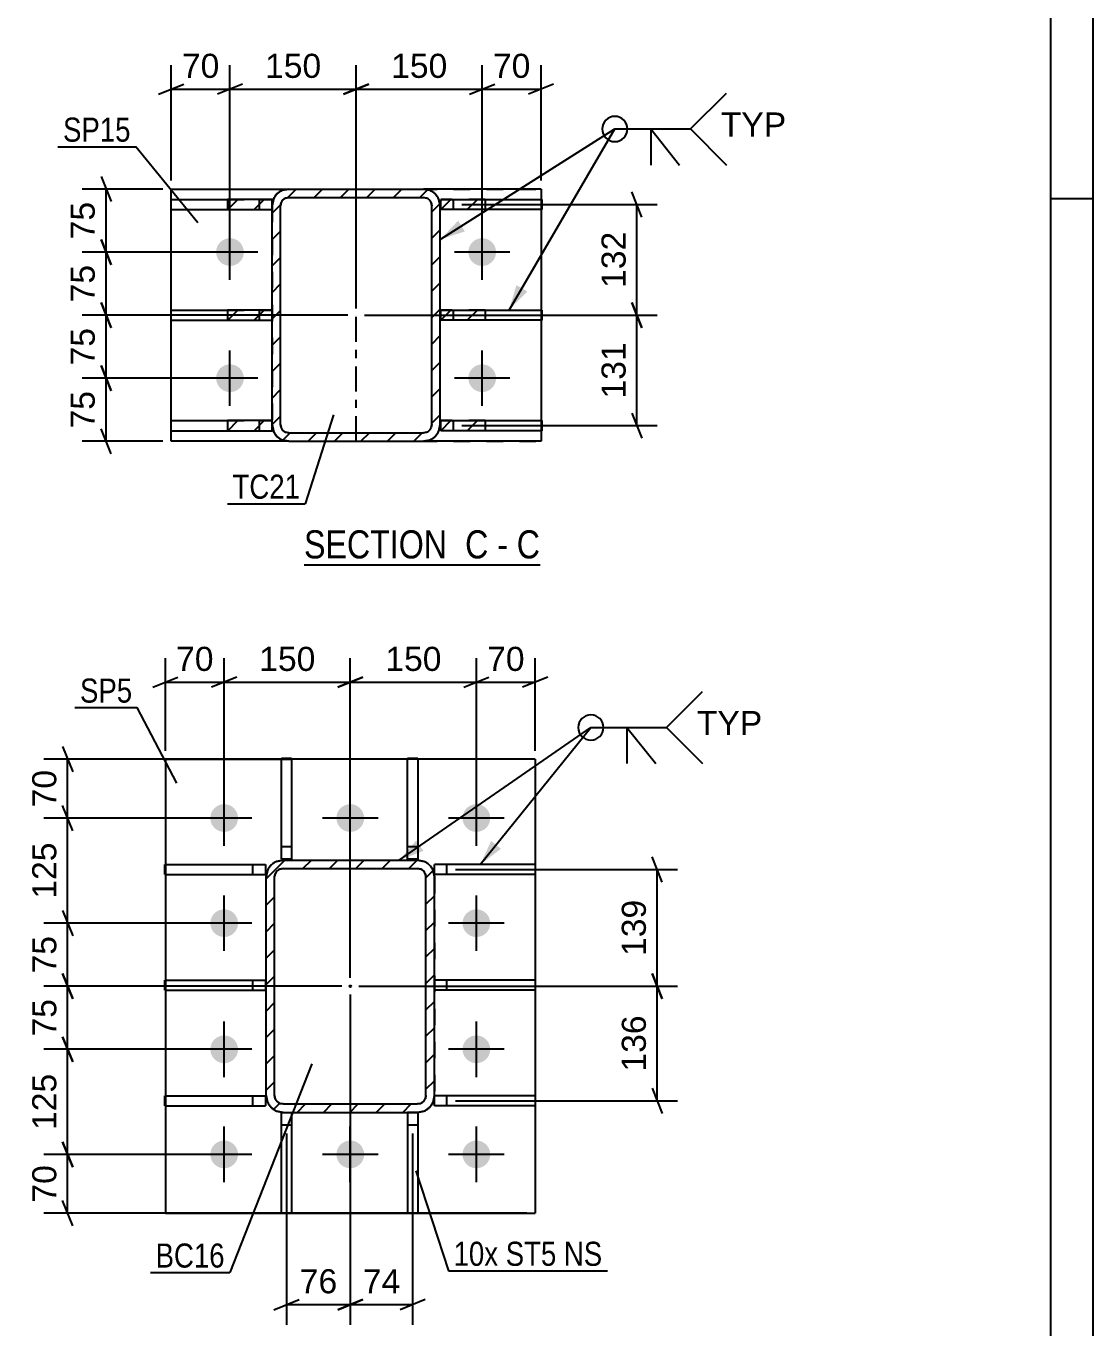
# Model space of a CAD drawing. Header units: millimetres. Extents: x -127 to 467, y -181 to 239.
# Drawn here: x 340 to 467, y -17.1 to 137.8 of the extents above; entities that cross this region are included whole.
import ezdxf

# ---------------------------------------------------------------- set-up
doc = ezdxf.new("R2010")
doc.units = ezdxf.units.MM
doc.linetypes.add('DXK_LINE_DOT2', pattern=[3.9198, 1.9599, -1.9599])
doc.linetypes.add('DXK_LINE_DOT3', pattern=[5.9187, 2.979, -0.9799, 0.9799, -0.9799])
doc.styles.add('Arial', font='ARIAL.TTF', dxfattribs={"height": 0.2})
doc.styles.add('Arial Narrow', font='ARIALN.TTF', dxfattribs={"height": 0.2})

# ---------------------------------------------------------------- blocks, each defined once
blk = doc.blocks.new('Unknown-284858765-1134')
at = {"color": 5, "linetype": 'Continuous'}
for p, q in [((466.97, -180.8), (466.97, 239.2)), ((461.97, -175.8), (461.97, 234.2)), ((466.97, 117.2), (461.97, 117.2))]:
    blk.add_line(p, q, dxfattribs=at)
blk = doc.blocks.new('Unknown-284858765-15 - 3067')
at = {"color": 6, "linetype": 'Continuous'}
blk.add_line((373.12, 73.7), (401.19, 73.7), dxfattribs=at)
at = {"color": 0, "linetype": 'Continuous'}
for points in [[(391.23, 74.45), (391.23, 77.95), (373.12, 77.95), (373.12, 74.45)], [(395.05, 74.45), (395.05, 77.95), (392.28, 77.95), (392.28, 74.45)], [(397.37, 74.45), (397.37, 77.95), (396.1, 77.95), (396.1, 74.45)], [(401.19, 74.45), (401.19, 77.95), (398.42, 77.95), (398.42, 74.45)]]:
    blk.add_wipeout(points, dxfattribs=at)
at = {"color": 7, "linetype": 'Continuous', "style": 'Arial Narrow'}
for s, p in [('SECTION ', (373.12, 74.45)), ('C', (392.28, 74.45)), ('C', (398.42, 74.45)), ('-', (396.1, 74.45))]:
    blk.add_text(s, height=3.34, dxfattribs=at).set_placement(p)
blk = doc.blocks.new('Part-284858765-3107 - 3067')
at = {"color": 2, "linetype": 'Continuous'}
for p, q in [((357.31, 88.38), (357.31, 118.38)), ((357.31, 118.38), (371.31, 118.38)), ((401.31, 118.38), (387.31, 118.38)), ((401.31, 118.38), (401.31, 117.14)), ((401.31, 115.94), (401.31, 103.99)), ((401.31, 102.79), (401.31, 90.84)), ((371.31, 88.38), (357.31, 88.38)), ((401.31, 88.38), (387.31, 88.38)), ((401.31, 89.64), (401.31, 88.38))]:
    blk.add_line(p, q, dxfattribs=at)
at = {"color": 7, "linetype": 'DXK_LINE_DOT2'}
for p, q in [((371.31, 118.38), (401.31, 118.38)), ((371.31, 118.38), (387.31, 118.38)), ((401.31, 117.14), (401.31, 115.94)), ((401.31, 103.99), (401.31, 102.79)), ((401.31, 90.84), (401.31, 89.64)), ((371.31, 88.38), (401.31, 88.38)), ((371.31, 88.38), (387.31, 88.38))]:
    blk.add_line(p, q, dxfattribs=at)
at = {"color": 7, "linetype": 'DXK_LINE_DOT3'}
blk.add_line((379.31, 88.38), (379.31, 118.38), dxfattribs=at)
blk = doc.blocks.new('Part-284858765-3078 - 3067')
at = {"linetype": 'Continuous'}
h = blk.add_hatch(dxfattribs=at)
h.set_pattern_fill('', scale=0.7, style=0, pattern_type=0)
h.set_pattern_definition([(45, (369.313, 90.3782), (-1.57154, 1.57154), [])])
h.paths.add_polyline_path([(369.31, 116.38), (369.31, 90.38), (369.47, 89.61), (369.9, 88.96), (370.55, 88.53), (371.31, 88.38), (387.31, 88.38), (388.08, 88.53), (388.73, 88.96), (389.16, 89.61), (389.31, 90.38), (389.31, 116.38), (389.16, 117.14), (388.73, 117.79), (388.08, 118.23), (387.31, 118.38), (371.31, 118.38), (370.55, 118.23), (369.9, 117.79), (369.47, 117.14)])
h.paths.add_polyline_path([(370.61, 117.09), (370.93, 117.3), (371.31, 117.38), (387.31, 117.38), (387.7, 117.3), (388.02, 117.09), (388.24, 116.76), (388.31, 116.38), (388.31, 90.38), (388.24, 90), (388.02, 89.67), (387.7, 89.45), (387.31, 89.38), (371.31, 89.38), (370.93, 89.45), (370.61, 89.67), (370.39, 90), (370.31, 90.38), (370.31, 116.38), (370.39, 116.76)])
at = {"color": 7, "linetype": 'DXK_LINE_DOT2'}
for p, q in [((370.55, 118.23), (371.31, 118.38)), ((371.31, 118.38), (387.31, 118.38)), ((387.31, 118.38), (388.08, 118.23)), ((369.31, 116.38), (369.47, 117.14)), ((369.31, 116.38), (369.31, 90.38)), ((370.39, 116.76), (370.31, 116.38)), ((370.31, 90.38), (370.31, 116.38)), ((371.31, 117.38), (370.93, 117.3)), ((371.31, 117.38), (387.31, 117.38)), ((387.7, 117.3), (387.31, 117.38)), ((388.31, 116.38), (388.24, 116.76)), ((388.31, 90.38), (388.31, 116.38)), ((389.16, 117.14), (389.31, 116.38)), ((389.31, 90.38), (389.31, 116.38)), ((369.47, 89.61), (369.31, 90.38)), ((370.31, 90.38), (370.39, 90)), ((388.24, 90), (388.31, 90.38)), ((389.31, 90.38), (389.16, 89.61)), ((371.31, 88.38), (370.55, 88.53)), ((370.93, 89.45), (371.31, 89.38)), ((371.31, 89.38), (387.31, 89.38)), ((371.31, 88.38), (387.31, 88.38)), ((387.31, 89.38), (387.7, 89.45)), ((388.08, 88.53), (387.31, 88.38))]:
    blk.add_line(p, q, dxfattribs=at)
at = {"color": 2, "linetype": 'Continuous'}
for p, q in [((371.31, 118.38), (370.55, 118.23)), ((371.31, 118.38), (387.31, 118.38)), ((388.08, 118.23), (387.31, 118.38)), ((369.47, 117.14), (369.31, 116.38)), ((369.31, 90.38), (369.31, 116.38)), ((370.31, 116.38), (370.39, 116.76)), ((370.31, 90.38), (370.31, 116.38)), ((370.93, 117.3), (371.31, 117.38)), ((371.31, 117.38), (387.31, 117.38)), ((387.31, 117.38), (387.7, 117.3)), ((388.24, 116.76), (388.31, 116.38)), ((388.31, 90.38), (388.31, 116.38)), ((389.31, 116.38), (389.16, 117.14)), ((389.31, 90.38), (389.31, 116.38)), ((369.31, 90.38), (369.47, 89.61)), ((370.39, 90), (370.31, 90.38)), ((388.31, 90.38), (388.24, 90)), ((389.16, 89.61), (389.31, 90.38)), ((370.55, 88.53), (371.31, 88.38)), ((371.31, 89.38), (370.93, 89.45)), ((371.31, 89.38), (387.31, 89.38)), ((371.31, 88.38), (387.31, 88.38)), ((387.7, 89.45), (387.31, 89.38)), ((387.31, 88.38), (388.08, 88.53))]:
    blk.add_line(p, q, dxfattribs=at)
at = {"color": 7, "linetype": 'DXK_LINE_DOT3'}
blk.add_line((379.31, 103.38), (379.31, 103.38), dxfattribs=at)
at = {"color": 7, "linetype": 'DXK_LINE_DOT2'}
for centre, radius, start, end in [((371.31, 116.38), 2, 112.5, 157.5), ((387.31, 116.38), 2, 22.5, 67.5), ((371.31, 116.38), 1, 112.5, 157.5), ((387.31, 116.38), 1, 22.5, 67.5), ((371.31, 90.38), 1, 202.5, 247.5), ((387.31, 90.38), 1, 292.5, 337.5), ((371.31, 90.38), 2, 202.5, 247.5), ((387.31, 90.38), 2, 292.5, 337.5)]:
    blk.add_arc(centre, radius, start, end, dxfattribs=at)
at = {"color": 2, "linetype": 'Continuous'}
for centre, radius, start, end in [((371.31, 116.38), 2, 112.5, 157.5), ((387.31, 116.38), 2, 22.5, 67.5), ((371.31, 116.38), 1, 112.5, 157.5), ((387.31, 116.38), 1, 22.5, 67.5), ((371.31, 90.38), 1, 202.5, 247.5), ((387.31, 90.38), 1, 292.5, 337.5), ((371.31, 90.38), 2, 202.5, 247.5), ((387.31, 90.38), 2, 292.5, 337.5)]:
    blk.add_arc(centre, radius, start, end, dxfattribs=at)
blk = doc.blocks.new('Bolt-284858765-3127 - 3067')
at = {"linetype": 'Continuous'}
for points in [[(362.66, 110.88, -1), (365.96, 110.88, -1)], [(392.66, 110.88, -1), (395.96, 110.88, -1)], [(362.66, 95.88, -1), (365.96, 95.88, -1)], [(392.66, 95.88, -1), (395.96, 95.88, -1)]]:
    blk.add_hatch(color=1, dxfattribs=at).paths.add_polyline_path(points)
at = {"color": 1, "linetype": 'Continuous'}
for p, q in [((364.31, 107.58), (364.31, 114.18)), ((394.31, 107.58), (394.31, 114.18)), ((367.61, 110.88), (361.01, 110.88)), ((397.61, 110.88), (391.01, 110.88)), ((364.31, 92.58), (364.31, 99.18)), ((394.31, 92.58), (394.31, 99.18)), ((367.61, 95.88), (361.01, 95.88)), ((397.61, 95.88), (391.01, 95.88))]:
    blk.add_line(p, q, dxfattribs=at)
blk = doc.blocks.new('Part-284858765-5673 - 3067')
at = {"linetype": 'Continuous'}
h = blk.add_hatch(dxfattribs=at)
h.set_pattern_fill('', scale=0.7, style=0, pattern_type=0)
h.set_pattern_definition([(45, (364.0348, 102.7857), (-1.5715, 1.5715), [])])
h.paths.add_polyline_path([(364.03, 103.99), (364.03, 102.79), (369.31, 102.79), (369.31, 103.99)])
at = {"color": 2, "linetype": 'Continuous'}
for p, q in [((357.31, 103.99), (364.03, 103.99)), ((357.31, 102.79), (357.31, 103.99)), ((369.31, 103.99), (364.03, 103.99)), ((364.03, 103.99), (364.03, 102.79)), ((369.31, 102.79), (369.31, 103.99)), ((357.31, 102.79), (364.03, 102.79)), ((364.03, 102.79), (369.31, 102.79))]:
    blk.add_line(p, q, dxfattribs=at)
at = {"color": 7, "linetype": 'DXK_LINE_DOT2'}
for p, q in [((364.03, 103.99), (369.31, 103.99)), ((367.81, 102.79), (367.81, 103.99)), ((369.31, 102.79), (369.31, 103.99)), ((364.03, 102.79), (369.31, 102.79))]:
    blk.add_line(p, q, dxfattribs=at)
blk = doc.blocks.new('Part-284858765-5674 - 3067')
at = {"linetype": 'Continuous'}
h = blk.add_hatch(dxfattribs=at)
h.set_pattern_fill('', scale=0.7, style=0, pattern_type=0)
h.set_pattern_definition([(45, (364.0348, 115.9357), (-1.5715, 1.5715), [])])
h.paths.add_polyline_path([(364.03, 117.14), (364.03, 115.94), (369.31, 115.94), (369.31, 117.14)])
at = {"color": 2, "linetype": 'Continuous'}
for p, q in [((357.31, 117.14), (364.03, 117.14)), ((357.31, 115.94), (357.31, 117.14)), ((369.31, 117.14), (364.03, 117.14)), ((364.03, 117.14), (364.03, 115.94)), ((369.31, 115.94), (369.31, 117.14)), ((357.31, 115.94), (364.03, 115.94)), ((364.03, 115.94), (369.31, 115.94))]:
    blk.add_line(p, q, dxfattribs=at)
at = {"color": 7, "linetype": 'DXK_LINE_DOT2'}
for p, q in [((364.03, 117.14), (369.31, 117.14)), ((367.81, 115.94), (367.81, 117.14)), ((369.31, 115.94), (369.31, 117.14)), ((364.03, 115.94), (369.31, 115.94))]:
    blk.add_line(p, q, dxfattribs=at)
blk = doc.blocks.new('Part-284858765-5675 - 3067')
at = {"linetype": 'Continuous'}
h = blk.add_hatch(dxfattribs=at)
h.set_pattern_fill('', scale=0.7, style=0, pattern_type=0)
h.set_pattern_definition([(45, (364.0348, 89.6357), (-1.5715, 1.5715), [])])
h.paths.add_polyline_path([(364.03, 90.84), (364.03, 89.64), (369.31, 89.64), (369.31, 90.84)])
at = {"color": 2, "linetype": 'Continuous'}
for p, q in [((357.31, 90.84), (364.03, 90.84)), ((357.31, 89.64), (357.31, 90.84)), ((369.31, 90.84), (364.03, 90.84)), ((364.03, 90.84), (364.03, 89.64)), ((369.31, 89.64), (369.31, 90.84)), ((357.31, 89.64), (364.03, 89.64)), ((364.03, 89.64), (369.31, 89.64))]:
    blk.add_line(p, q, dxfattribs=at)
at = {"color": 7, "linetype": 'DXK_LINE_DOT2'}
for p, q in [((364.03, 90.84), (369.31, 90.84)), ((367.81, 89.64), (367.81, 90.84)), ((369.31, 89.64), (369.31, 90.84)), ((364.03, 89.64), (369.31, 89.64))]:
    blk.add_line(p, q, dxfattribs=at)
blk = doc.blocks.new('Part-284858765-5676 - 3067')
at = {"linetype": 'Continuous'}
h = blk.add_hatch(dxfattribs=at)
h.set_pattern_fill('', scale=0.7, style=0, pattern_type=0)
h.set_pattern_definition([(45, (389.393, 102.7857), (-1.5715, 1.5715), [])])
h.paths.add_polyline_path([(389.39, 103.99), (389.39, 102.79), (394.67, 102.79), (394.67, 103.99)])
at = {"color": 7, "linetype": 'DXK_LINE_DOT2'}
for p, q in [((389.39, 102.79), (389.39, 103.99)), ((394.67, 103.99), (389.39, 103.99)), ((390.89, 102.79), (390.89, 103.99)), ((394.67, 102.79), (389.39, 102.79))]:
    blk.add_line(p, q, dxfattribs=at)
at = {"color": 2, "linetype": 'Continuous'}
for p, q in [((389.39, 102.79), (389.39, 103.99)), ((389.39, 103.99), (394.67, 103.99)), ((394.67, 103.99), (401.39, 103.99)), ((394.67, 103.99), (394.67, 102.79)), ((401.39, 103.99), (401.39, 102.79)), ((394.67, 102.79), (389.39, 102.79)), ((401.39, 102.79), (394.67, 102.79))]:
    blk.add_line(p, q, dxfattribs=at)
blk = doc.blocks.new('Part-284858765-5677 - 3067')
at = {"linetype": 'Continuous'}
h = blk.add_hatch(dxfattribs=at)
h.set_pattern_fill('', scale=0.7, style=0, pattern_type=0)
h.set_pattern_definition([(45, (389.393, 115.9357), (-1.5715, 1.5715), [])])
h.paths.add_polyline_path([(389.39, 117.14), (389.39, 115.94), (394.67, 115.94), (394.67, 117.14)])
at = {"color": 7, "linetype": 'DXK_LINE_DOT2'}
for p, q in [((389.39, 115.94), (389.39, 117.14)), ((394.67, 117.14), (389.39, 117.14)), ((390.89, 115.94), (390.89, 117.14)), ((394.67, 115.94), (389.39, 115.94))]:
    blk.add_line(p, q, dxfattribs=at)
at = {"color": 2, "linetype": 'Continuous'}
for p, q in [((389.39, 115.94), (389.39, 117.14)), ((389.39, 117.14), (394.67, 117.14)), ((394.67, 117.14), (401.39, 117.14)), ((394.67, 117.14), (394.67, 115.94)), ((401.39, 117.14), (401.39, 115.94)), ((394.67, 115.94), (389.39, 115.94)), ((401.39, 115.94), (394.67, 115.94))]:
    blk.add_line(p, q, dxfattribs=at)
blk = doc.blocks.new('Part-284858765-5678 - 3067')
at = {"linetype": 'Continuous'}
h = blk.add_hatch(dxfattribs=at)
h.set_pattern_fill('', scale=0.7, style=0, pattern_type=0)
h.set_pattern_definition([(45, (389.393, 89.6357), (-1.5715, 1.5715), [])])
h.paths.add_polyline_path([(389.39, 90.84), (389.39, 89.64), (394.67, 89.64), (394.67, 90.84)])
at = {"color": 7, "linetype": 'DXK_LINE_DOT2'}
for p, q in [((389.39, 89.64), (389.39, 90.84)), ((394.67, 90.84), (389.39, 90.84)), ((390.89, 89.64), (390.89, 90.84)), ((394.67, 89.64), (389.39, 89.64))]:
    blk.add_line(p, q, dxfattribs=at)
at = {"color": 2, "linetype": 'Continuous'}
for p, q in [((389.39, 89.64), (389.39, 90.84)), ((389.39, 90.84), (394.67, 90.84)), ((394.67, 90.84), (401.39, 90.84)), ((394.67, 90.84), (394.67, 89.64)), ((401.39, 90.84), (401.39, 89.64)), ((394.67, 89.64), (389.39, 89.64)), ((401.39, 89.64), (394.67, 89.64))]:
    blk.add_line(p, q, dxfattribs=at)
blk = doc.blocks.new('Part-284858765-3324 - 3257')
at = {"color": 2, "linetype": 'Continuous'}
for p, q in [((400.62, 10.55), (388.62, 10.55)), ((388.62, 9.35), (388.62, 10.55)), ((400.62, 9.35), (388.62, 9.35)), ((400.62, 10.55), (400.62, 9.35))]:
    blk.add_line(p, q, dxfattribs=at)
at = {"color": 7, "linetype": 'DXK_LINE_DOT2'}
blk.add_line((390.12, 9.35), (390.12, 10.55), dxfattribs=at)
blk = doc.blocks.new('Part-284858765-3264 - 3257')
at = {"linetype": 'Continuous'}
h = blk.add_hatch(dxfattribs=at)
h.set_pattern_fill('', scale=0.7, style=0, pattern_type=0)
h.set_pattern_definition([(45, (388.471, 37.3316), (-1.57154, 1.57154), [])])
h.paths.add_polyline_path([(388.62, 36.57), (388.47, 37.33), (388.04, 37.98), (387.39, 38.41), (386.62, 38.57), (370.62, 38.57), (369.86, 38.41), (369.21, 37.98), (368.78, 37.33), (368.62, 36.57), (368.62, 10.57), (368.78, 9.8), (369.21, 9.15), (369.86, 8.72), (370.62, 8.57), (386.62, 8.57), (387.39, 8.72), (388.04, 9.15), (388.47, 9.8), (388.62, 10.57)])
h.paths.add_polyline_path([(387.55, 10.18), (387.33, 9.86), (387.01, 9.64), (386.62, 9.57), (370.62, 9.57), (370.24, 9.64), (369.92, 9.86), (369.7, 10.18), (369.62, 10.57), (369.62, 36.57), (369.7, 36.95), (369.92, 37.27), (370.24, 37.49), (370.62, 37.57), (386.62, 37.57), (387.01, 37.49), (387.33, 37.27), (387.55, 36.95), (387.62, 36.57), (387.62, 10.57)])
blk.add_hatch(color=246, dxfattribs=at).paths.add_polyline_path([(378.62, 23.47, -1), (378.62, 23.67, -1)])
at = {"color": 7, "linetype": 'DXK_LINE_DOT2'}
for p, q in [((368.62, 36.57), (368.78, 37.33)), ((369.86, 38.41), (370.62, 38.57)), ((370.62, 37.57), (370.24, 37.49)), ((370.62, 38.57), (386.62, 38.57)), ((370.62, 37.57), (386.62, 37.57)), ((386.62, 38.57), (387.39, 38.41)), ((387.01, 37.49), (386.62, 37.57)), ((388.47, 37.33), (388.62, 36.57)), ((368.62, 10.57), (368.62, 36.57)), ((369.7, 36.95), (369.62, 36.57)), ((369.62, 10.57), (369.62, 36.57)), ((387.62, 36.57), (387.55, 36.95)), ((387.62, 10.57), (387.62, 36.57)), ((388.62, 36.57), (388.62, 10.57)), ((368.78, 9.8), (368.62, 10.57)), ((369.62, 10.57), (369.7, 10.18)), ((370.24, 9.64), (370.62, 9.57)), ((370.62, 9.57), (386.62, 9.57)), ((386.62, 9.57), (387.01, 9.64)), ((387.55, 10.18), (387.62, 10.57)), ((388.62, 10.57), (388.47, 9.8)), ((370.62, 8.57), (369.86, 8.72)), ((370.62, 8.57), (386.62, 8.57)), ((387.39, 8.72), (386.62, 8.57))]:
    blk.add_line(p, q, dxfattribs=at)
at = {"color": 2, "linetype": 'Continuous'}
for p, q in [((368.78, 37.33), (368.62, 36.57)), ((370.62, 38.57), (369.86, 38.41)), ((370.24, 37.49), (370.62, 37.57)), ((370.62, 38.57), (386.62, 38.57)), ((370.62, 37.57), (386.62, 37.57)), ((387.39, 38.41), (386.62, 38.57)), ((386.62, 37.57), (387.01, 37.49)), ((388.62, 36.57), (388.47, 37.33)), ((368.62, 10.57), (368.62, 36.57)), ((369.62, 36.57), (369.7, 36.95)), ((369.62, 10.57), (369.62, 36.57)), ((387.55, 36.95), (387.62, 36.57)), ((387.62, 10.57), (387.62, 36.57)), ((388.62, 10.57), (388.62, 36.57)), ((368.62, 10.57), (368.78, 9.8)), ((369.7, 10.18), (369.62, 10.57)), ((370.62, 9.57), (370.24, 9.64)), ((370.62, 9.57), (386.62, 9.57)), ((387.01, 9.64), (386.62, 9.57)), ((387.62, 10.57), (387.55, 10.18)), ((388.47, 9.8), (388.62, 10.57)), ((369.86, 8.72), (370.62, 8.57)), ((370.62, 8.57), (386.62, 8.57)), ((386.62, 8.57), (387.39, 8.72))]:
    blk.add_line(p, q, dxfattribs=at)
at = {"color": 7, "linetype": 'DXK_LINE_DOT3'}
blk.add_line((378.62, 23.57), (378.62, 23.57), dxfattribs=at)
at = {"color": 246, "linetype": 'DXK_LINE_DOT2'}
blk.add_line((378.62, 23.57), (378.62, 23.57), dxfattribs=at)
at = {"color": 246, "linetype": 'Continuous'}
blk.add_circle((378.62, 23.57), 0.1, dxfattribs=at)
at = {"color": 7, "linetype": 'DXK_LINE_DOT2'}
for centre, radius, start, end in [((370.62, 36.57), 2, 112.5, 157.5), ((370.62, 36.57), 1, 112.5, 157.5), ((386.62, 36.57), 1, 22.5, 67.5), ((386.62, 36.57), 2, 22.5, 67.5), ((370.62, 10.57), 2, 202.5, 247.5), ((370.62, 10.57), 1, 202.5, 247.5), ((386.62, 10.57), 1, 292.5, 337.5), ((386.62, 10.57), 2, 292.5, 337.5)]:
    blk.add_arc(centre, radius, start, end, dxfattribs=at)
at = {"color": 2, "linetype": 'Continuous'}
for centre, radius, start, end in [((370.62, 36.57), 2, 112.5, 157.5), ((370.62, 36.57), 1, 112.5, 157.5), ((386.62, 36.57), 1, 22.5, 67.5), ((386.62, 36.57), 2, 22.5, 67.5), ((370.62, 10.57), 2, 202.5, 247.5), ((370.62, 10.57), 1, 202.5, 247.5), ((386.62, 10.57), 1, 292.5, 337.5), ((386.62, 10.57), 2, 292.5, 337.5)]:
    blk.add_arc(centre, radius, start, end, dxfattribs=at)
blk = doc.blocks.new('Part-284858765-3329 - 3257')
at = {"color": 2, "linetype": 'Continuous'}
for p, q in [((356.54, 23.1), (356.54, 24.3)), ((356.54, 24.3), (368.54, 24.3)), ((368.54, 24.3), (368.54, 23.1)), ((356.54, 23.1), (368.54, 23.1))]:
    blk.add_line(p, q, dxfattribs=at)
at = {"color": 7, "linetype": 'DXK_LINE_DOT2'}
blk.add_line((367.04, 23.1), (367.04, 24.3), dxfattribs=at)
blk = doc.blocks.new('Part-284858765-3314 - 3257')
at = {"color": 2, "linetype": 'Continuous'}
for p, q in [((400.62, 24.3), (388.62, 24.3)), ((400.62, 24.3), (400.62, 23.1)), ((400.62, 23.1), (388.62, 23.1))]:
    blk.add_line(p, q, dxfattribs=at)
at = {"color": 7, "linetype": 'DXK_LINE_DOT2'}
for p, q in [((388.62, 24.3), (388.62, 23.1)), ((390.12, 23.1), (390.12, 24.3))]:
    blk.add_line(p, q, dxfattribs=at)
blk = doc.blocks.new('Part-284858765-3274 - 3257')
at = {"color": 2, "linetype": 'Continuous'}
for p, q in [((356.62, 50.57), (356.62, 38.05)), ((356.62, 50.57), (370.44, 50.57)), ((385.44, 50.57), (371.64, 50.57)), ((400.62, 50.57), (386.64, 50.57)), ((400.62, 50.57), (400.62, -3.43)), ((356.62, 36.85), (356.62, 24.3)), ((356.62, 23.1), (356.62, 10.55)), ((356.62, 9.35), (356.62, -3.43)), ((356.62, -3.43), (400.62, -3.43))]:
    blk.add_line(p, q, dxfattribs=at)
at = {"color": 7, "linetype": 'DXK_LINE_DOT2'}
for p, q in [((370.44, 50.57), (371.64, 50.57)), ((386.64, 50.57), (385.44, 50.57)), ((356.62, 38.05), (356.62, 36.85)), ((356.62, 24.3), (356.62, 23.1)), ((356.62, 10.55), (356.62, 9.35))]:
    blk.add_line(p, q, dxfattribs=at)
blk = doc.blocks.new('Part-284858765-3319 - 3257')
at = {"color": 2, "linetype": 'Continuous'}
for p, q in [((400.62, 38.05), (388.62, 38.05)), ((388.62, 36.85), (388.62, 38.05)), ((400.62, 38.05), (400.62, 36.85)), ((400.62, 36.85), (388.62, 36.85))]:
    blk.add_line(p, q, dxfattribs=at)
at = {"color": 7, "linetype": 'DXK_LINE_DOT2'}
blk.add_line((390.12, 36.85), (390.12, 38.05), dxfattribs=at)
blk = doc.blocks.new('Part-284858765-3334 - 3257')
at = {"color": 2, "linetype": 'Continuous'}
for p, q in [((356.54, 36.85), (356.54, 38.05)), ((356.54, 38.05), (368.54, 38.05)), ((368.54, 38.05), (368.54, 36.85)), ((356.54, 36.85), (368.54, 36.85))]:
    blk.add_line(p, q, dxfattribs=at)
at = {"color": 7, "linetype": 'DXK_LINE_DOT2'}
blk.add_line((367.04, 36.85), (367.04, 38.05), dxfattribs=at)
blk = doc.blocks.new('Part-284858765-3339 - 3257')
at = {"color": 2, "linetype": 'Continuous'}
for p, q in [((356.54, 9.35), (356.54, 10.55)), ((356.54, 10.55), (368.54, 10.55)), ((356.54, 9.35), (368.54, 9.35)), ((368.54, 10.55), (368.54, 9.35))]:
    blk.add_line(p, q, dxfattribs=at)
at = {"color": 7, "linetype": 'DXK_LINE_DOT2'}
blk.add_line((367.04, 9.35), (367.04, 10.55), dxfattribs=at)
blk = doc.blocks.new('Part-284858765-3344 - 3257')
at = {"color": 2, "linetype": 'Continuous'}
for p, q in [((370.44, -3.43), (370.44, 8.57)), ((370.44, 8.57), (370.62, 8.57)), ((371.64, 8.57), (371.64, -3.43)), ((371.64, -3.43), (370.44, -3.43))]:
    blk.add_line(p, q, dxfattribs=at)
at = {"color": 7, "linetype": 'DXK_LINE_DOT2'}
for p, q in [((370.62, 8.57), (371.64, 8.57)), ((370.44, 7.07), (371.64, 7.07))]:
    blk.add_line(p, q, dxfattribs=at)
blk = doc.blocks.new('Part-284858765-3349 - 3257')
at = {"color": 2, "linetype": 'Continuous'}
for p, q in [((385.44, 8.57), (385.44, -3.43)), ((386.62, 8.57), (386.64, 8.57)), ((386.64, 8.57), (386.64, -3.43)), ((386.64, -3.43), (385.44, -3.43))]:
    blk.add_line(p, q, dxfattribs=at)
at = {"color": 7, "linetype": 'DXK_LINE_DOT2'}
for p, q in [((386.64, 8.57), (385.44, 8.57)), ((385.44, 7.07), (386.64, 7.07))]:
    blk.add_line(p, q, dxfattribs=at)
blk = doc.blocks.new('Part-284858765-3354 - 3257')
at = {"color": 2, "linetype": 'Continuous'}
for p, q in [((370.44, 38.7), (370.44, 50.7)), ((370.44, 50.7), (371.64, 50.7)), ((371.64, 50.7), (371.64, 38.7)), ((371.64, 38.7), (370.44, 38.7))]:
    blk.add_line(p, q, dxfattribs=at)
at = {"color": 7, "linetype": 'DXK_LINE_DOT2'}
blk.add_line((370.44, 40.2), (371.64, 40.2), dxfattribs=at)
blk = doc.blocks.new('Part-284858765-3359 - 3257')
at = {"color": 2, "linetype": 'Continuous'}
for p, q in [((385.44, 38.7), (385.44, 50.7)), ((385.44, 50.7), (386.64, 50.7)), ((386.64, 50.7), (386.64, 38.7)), ((386.64, 38.7), (385.44, 38.7))]:
    blk.add_line(p, q, dxfattribs=at)
at = {"color": 7, "linetype": 'DXK_LINE_DOT2'}
blk.add_line((385.44, 40.2), (386.64, 40.2), dxfattribs=at)
blk = doc.blocks.new('Bolt-284858765-3361 - 3257')
at = {"linetype": 'Continuous'}
for points in [[(361.97, 43.57, -1), (365.27, 43.57, -1)], [(376.97, 43.57, -1), (380.27, 43.57, -1)], [(391.97, 43.57, -1), (395.27, 43.57, -1)], [(361.97, 31.07, -1), (365.27, 31.07, -1)], [(391.97, 31.07, -1), (395.27, 31.07, -1)], [(361.97, 16.07, -1), (365.27, 16.07, -1)], [(391.97, 16.07, -1), (395.27, 16.07, -1)], [(361.97, 3.57, -1), (365.27, 3.57, -1)], [(376.97, 3.57, -1), (380.27, 3.57, -1)], [(391.97, 3.57, -1), (395.27, 3.57, -1)]]:
    blk.add_hatch(color=1, dxfattribs=at).paths.add_polyline_path(points)
at = {"color": 1, "linetype": 'Continuous'}
for p, q in [((363.62, 40.27), (363.62, 46.87)), ((378.62, 40.27), (378.62, 46.87)), ((393.62, 40.27), (393.62, 46.87)), ((366.92, 43.57), (360.32, 43.57)), ((381.92, 43.57), (375.32, 43.57)), ((396.92, 43.57), (390.32, 43.57)), ((363.62, 27.77), (363.62, 34.37)), ((393.62, 27.77), (393.62, 34.37)), ((366.92, 31.07), (360.32, 31.07)), ((396.92, 31.07), (390.32, 31.07)), ((363.62, 12.77), (363.62, 19.37)), ((393.62, 12.77), (393.62, 19.37)), ((366.92, 16.07), (360.32, 16.07)), ((396.92, 16.07), (390.32, 16.07)), ((363.62, 0.27), (363.62, 6.87)), ((378.62, 0.27), (378.62, 6.87)), ((393.62, 0.27), (393.62, 6.87)), ((366.92, 3.57), (360.32, 3.57)), ((381.92, 3.57), (375.32, 3.57)), ((396.92, 3.57), (390.32, 3.57))]:
    blk.add_line(p, q, dxfattribs=at)
blk = doc.blocks.new('StraightDimension-284858765-6648 - 3067')
at = {"color": 7, "linetype": 'Continuous'}
for p, q in [((413.32, 101.88), (412.12, 104.88)), ((380.31, 103.38), (415.12, 103.38)), ((412.72, 90.24), (412.72, 103.38)), ((412.12, 91.74), (413.32, 88.74)), ((391.89, 90.24), (415.12, 90.24))]:
    blk.add_line(p, q, dxfattribs=at)
at = {"color": 0}
blk.add_wipeout([(411.97, 100.74), (407.77, 100.74), (407.77, 92.87), (411.97, 92.87)], dxfattribs=at)
at = {"color": 3, "style": 'Arial'}
blk.add_text('131', height=2.865, rotation=90.0002, dxfattribs=at).set_placement((411.37, 93.47))
blk = doc.blocks.new('StraightDimension-284858765-3206 - 3067')
at = {"color": 7, "linetype": 'Continuous'}
for p, q in [((348.97, 97.38), (350.17, 94.38)), ((363.31, 95.88), (346.72, 95.88)), ((349.57, 88.38), (349.57, 95.88)), ((350.17, 86.88), (348.97, 89.88)), ((356.31, 88.38), (346.72, 88.38))]:
    blk.add_line(p, q, dxfattribs=at)
at = {"color": 0}
blk.add_wipeout([(348.82, 94.95), (344.62, 94.95), (344.62, 89.3), (348.82, 89.3)], dxfattribs=at)
at = {"color": 3, "style": 'Arial'}
blk.add_text('75', height=2.865, rotation=90.0002, dxfattribs=at).set_placement((348.22, 89.9))
blk = doc.blocks.new('StraightDimension-284858765-3163 - 3067')
at = {"color": 7, "linetype": 'Continuous'}
for p, q in [((394.31, 111.88), (394.31, 133.1)), ((401.31, 119.38), (401.31, 133.1)), ((392.81, 129.65), (395.81, 130.85)), ((394.31, 130.25), (401.31, 130.25)), ((402.81, 130.85), (399.81, 129.65))]:
    blk.add_line(p, q, dxfattribs=at)
at = {"color": 0}
blk.add_wipeout([(400.64, 131), (400.64, 135.2), (394.99, 135.2), (394.99, 131)], dxfattribs=at)
at = {"color": 3, "style": 'Arial'}
blk.add_text('70', height=2.865, dxfattribs=at).set_placement((395.59, 131.6))
blk = doc.blocks.new('StraightDimension-284858765-3195 - 3067')
at = {"color": 7, "linetype": 'Continuous'}
for p, q in [((348.97, 104.88), (350.17, 101.88)), ((378.31, 103.38), (346.72, 103.38)), ((349.57, 95.88), (349.57, 103.38)), ((350.17, 94.38), (348.97, 97.38)), ((363.31, 95.88), (346.72, 95.88))]:
    blk.add_line(p, q, dxfattribs=at)
at = {"color": 0}
blk.add_wipeout([(348.82, 102.45), (344.62, 102.45), (344.62, 96.8), (348.82, 96.8)], dxfattribs=at)
at = {"color": 3, "style": 'Arial'}
blk.add_text('75', height=2.865, rotation=90.0002, dxfattribs=at).set_placement((348.22, 97.4))
blk = doc.blocks.new('StraightDimension-284858765-3131 - 3067')
at = {"color": 7, "linetype": 'Continuous'}
for p, q in [((357.31, 119.38), (357.31, 133.1)), ((364.31, 111.88), (364.31, 133.1)), ((355.81, 129.65), (358.81, 130.85)), ((357.31, 130.25), (364.31, 130.25)), ((365.81, 130.85), (362.81, 129.65))]:
    blk.add_line(p, q, dxfattribs=at)
at = {"color": 0}
blk.add_wipeout([(363.64, 131), (363.64, 135.2), (357.99, 135.2), (357.99, 131)], dxfattribs=at)
at = {"color": 3, "style": 'Arial'}
blk.add_text('70', height=2.865, dxfattribs=at).set_placement((358.59, 131.6))
blk = doc.blocks.new('StraightDimension-284858765-3141 - 3067')
at = {"color": 7, "linetype": 'Continuous'}
for p, q in [((364.31, 111.88), (364.31, 133.1)), ((379.31, 104.38), (379.31, 133.1)), ((365.81, 130.85), (362.81, 129.65)), ((364.31, 130.25), (379.31, 130.25)), ((377.81, 129.65), (380.81, 130.85))]:
    blk.add_line(p, q, dxfattribs=at)
at = {"color": 0}
blk.add_wipeout([(375.75, 131), (375.75, 135.2), (367.88, 135.2), (367.88, 131)], dxfattribs=at)
at = {"color": 3, "style": 'Arial'}
blk.add_text('150', height=2.865, dxfattribs=at).set_placement((368.48, 131.6))
blk = doc.blocks.new('StraightDimension-284858765-3152 - 3067')
at = {"color": 7, "linetype": 'Continuous'}
for p, q in [((379.31, 104.38), (379.31, 133.1)), ((394.31, 111.88), (394.31, 133.1)), ((380.81, 130.85), (377.81, 129.65)), ((379.31, 130.25), (394.31, 130.25)), ((392.81, 129.65), (395.81, 130.85))]:
    blk.add_line(p, q, dxfattribs=at)
at = {"color": 0}
blk.add_wipeout([(390.75, 131), (390.75, 135.2), (382.88, 135.2), (382.88, 131)], dxfattribs=at)
at = {"color": 3, "style": 'Arial'}
blk.add_text('150', height=2.865, dxfattribs=at).set_placement((383.48, 131.6))
blk = doc.blocks.new('StraightDimension-284858765-3174 - 3067')
at = {"color": 7, "linetype": 'Continuous'}
for p, q in [((348.97, 119.88), (350.17, 116.88)), ((356.31, 118.38), (346.72, 118.38)), ((349.57, 110.88), (349.57, 118.38)), ((350.17, 109.38), (348.97, 112.38)), ((363.31, 110.88), (346.72, 110.88))]:
    blk.add_line(p, q, dxfattribs=at)
at = {"color": 0}
blk.add_wipeout([(348.82, 117.45), (344.62, 117.45), (344.62, 111.8), (348.82, 111.8)], dxfattribs=at)
at = {"color": 3, "style": 'Arial'}
blk.add_text('75', height=2.865, rotation=90.0002, dxfattribs=at).set_placement((348.22, 112.4))
blk = doc.blocks.new('StraightDimension-284858765-3184 - 3067')
at = {"color": 7, "linetype": 'Continuous'}
for p, q in [((348.97, 112.38), (350.17, 109.38)), ((363.31, 110.88), (346.72, 110.88)), ((349.57, 103.38), (349.57, 110.88)), ((350.17, 101.88), (348.97, 104.88)), ((378.31, 103.38), (346.72, 103.38))]:
    blk.add_line(p, q, dxfattribs=at)
at = {"color": 0}
blk.add_wipeout([(348.82, 109.95), (344.62, 109.95), (344.62, 104.3), (348.82, 104.3)], dxfattribs=at)
at = {"color": 3, "style": 'Arial'}
blk.add_text('75', height=2.865, rotation=90.0002, dxfattribs=at).set_placement((348.22, 104.9))
blk = doc.blocks.new('StraightDimension-284858765-6647 - 3067')
at = {"color": 7, "linetype": 'Continuous'}
for p, q in [((413.32, 115.04), (412.12, 118.04)), ((391.89, 116.54), (415.12, 116.54)), ((412.72, 103.38), (412.72, 116.54)), ((412.12, 104.88), (413.32, 101.88)), ((380.31, 103.38), (415.12, 103.38))]:
    blk.add_line(p, q, dxfattribs=at)
at = {"color": 0}
blk.add_wipeout([(411.97, 113.89), (407.77, 113.89), (407.77, 106.02), (411.97, 106.02)], dxfattribs=at)
at = {"color": 3, "style": 'Arial'}
blk.add_text('132', height=2.865, rotation=90.0002, dxfattribs=at).set_placement((411.37, 106.62))
blk = doc.blocks.new('StraightDimension-284858765-3387 - 3257')
at = {"color": 7, "linetype": 'Continuous'}
for p, q in [((378.62, 22.57), (378.62, -16.7)), ((386.04, 6.07), (386.04, -16.7)), ((377.12, -14.9), (380.12, -13.7)), ((387.54, -13.7), (384.54, -14.9)), ((378.62, -14.3), (386.04, -14.3))]:
    blk.add_line(p, q, dxfattribs=at)
at = {"color": 0}
blk.add_wipeout([(385.16, -13.55), (385.16, -9.35), (379.51, -9.35), (379.51, -13.55)], dxfattribs=at)
at = {"color": 3, "style": 'Arial'}
blk.add_text('74', height=2.865, dxfattribs=at).set_placement((380.11, -12.95))
blk = doc.blocks.new('StraightDimension-284858765-7491 - 3257')
at = {"color": 7, "linetype": 'Continuous'}
for p, q in [((344.4, 52.07), (345.6, 49.07)), ((399.62, 50.57), (342.15, 50.57)), ((345, 43.57), (345, 50.57)), ((345.6, 42.07), (344.4, 45.07)), ((362.62, 43.57), (342.15, 43.57))]:
    blk.add_line(p, q, dxfattribs=at)
at = {"color": 0}
blk.add_wipeout([(344.25, 49.89), (340.05, 49.89), (340.05, 44.24), (344.25, 44.24)], dxfattribs=at)
at = {"color": 3, "style": 'Arial'}
blk.add_text('70', height=2.865, rotation=90.0002, dxfattribs=at).set_placement((343.65, 44.84))
blk = doc.blocks.new('StraightDimension-284858765-3413 - 3257')
at = {"color": 7, "linetype": 'Continuous'}
for p, q in [((356.62, 51.57), (356.62, 62.57)), ((363.62, 44.57), (363.62, 62.57)), ((355.12, 59.12), (358.12, 60.32)), ((356.62, 59.72), (363.62, 59.72)), ((365.12, 60.32), (362.12, 59.12))]:
    blk.add_line(p, q, dxfattribs=at)
at = {"color": 0}
blk.add_wipeout([(362.95, 60.47), (362.95, 64.67), (357.3, 64.67), (357.3, 60.47)], dxfattribs=at)
at = {"color": 3, "style": 'Arial'}
blk.add_text('70', height=2.865, dxfattribs=at).set_placement((357.9, 61.07))
blk = doc.blocks.new('StraightDimension-284858765-3423 - 3257')
at = {"color": 7, "linetype": 'Continuous'}
for p, q in [((363.62, 44.57), (363.62, 62.57)), ((378.62, 24.57), (378.62, 62.57)), ((365.12, 60.32), (362.12, 59.12)), ((363.62, 59.72), (378.62, 59.72)), ((377.12, 59.12), (380.12, 60.32))]:
    blk.add_line(p, q, dxfattribs=at)
at = {"color": 0}
blk.add_wipeout([(375.06, 60.47), (375.06, 64.67), (367.19, 64.67), (367.19, 60.47)], dxfattribs=at)
at = {"color": 3, "style": 'Arial'}
blk.add_text('150', height=2.865, dxfattribs=at).set_placement((367.79, 61.07))
blk = doc.blocks.new('StraightDimension-284858765-7493 - 3257')
at = {"color": 7, "linetype": 'Continuous'}
for p, q in [((344.4, 32.57), (345.6, 29.57)), ((362.62, 31.07), (342.15, 31.07)), ((345, 23.57), (345, 31.07)), ((345.6, 22.07), (344.4, 25.07)), ((377.62, 23.57), (342.15, 23.57))]:
    blk.add_line(p, q, dxfattribs=at)
at = {"color": 0}
blk.add_wipeout([(344.25, 30.14), (340.05, 30.14), (340.05, 24.49), (344.25, 24.49)], dxfattribs=at)
at = {"color": 3, "style": 'Arial'}
blk.add_text('75', height=2.865, rotation=90.0002, dxfattribs=at).set_placement((343.65, 25.09))
blk = doc.blocks.new('StraightDimension-284858765-3371 - 3257')
at = {"color": 7, "linetype": 'Continuous'}
for p, q in [((415.73, 35.95), (414.53, 38.95)), ((391.12, 37.45), (417.53, 37.45)), ((415.13, 23.57), (415.13, 37.45)), ((414.53, 25.07), (415.73, 22.07)), ((379.62, 23.57), (417.53, 23.57))]:
    blk.add_line(p, q, dxfattribs=at)
at = {"color": 0}
blk.add_wipeout([(414.38, 34.44), (410.18, 34.44), (410.18, 26.57), (414.38, 26.57)], dxfattribs=at)
at = {"color": 3, "style": 'Arial'}
blk.add_text('139', height=2.865, rotation=90.0002, dxfattribs=at).set_placement((413.78, 27.17))
blk = doc.blocks.new('StraightDimension-284858765-3379 - 3257')
at = {"color": 7, "linetype": 'Continuous'}
for p, q in [((415.73, 22.07), (414.53, 25.07)), ((379.62, 23.57), (417.53, 23.57)), ((415.13, 9.95), (415.13, 23.57)), ((414.53, 11.45), (415.73, 8.45)), ((391.12, 9.95), (417.53, 9.95))]:
    blk.add_line(p, q, dxfattribs=at)
at = {"color": 0}
blk.add_wipeout([(414.38, 20.69), (410.18, 20.69), (410.18, 12.82), (414.38, 12.82)], dxfattribs=at)
at = {"color": 3, "style": 'Arial'}
blk.add_text('136', height=2.865, rotation=90.0002, dxfattribs=at).set_placement((413.78, 13.42))
blk = doc.blocks.new('StraightDimension-284858765-3394 - 3257')
at = {"color": 7, "linetype": 'Continuous'}
for p, q in [((378.62, 22.57), (378.62, -16.7)), ((371.04, 6.07), (371.04, -16.7)), ((369.54, -14.9), (372.54, -13.7)), ((380.12, -13.7), (377.12, -14.9)), ((371.04, -14.3), (378.62, -14.3))]:
    blk.add_line(p, q, dxfattribs=at)
at = {"color": 0}
blk.add_wipeout([(377.66, -13.55), (377.66, -9.35), (372.01, -9.35), (372.01, -13.55)], dxfattribs=at)
at = {"color": 3, "style": 'Arial'}
blk.add_text('76', height=2.865, dxfattribs=at).set_placement((372.61, -12.95))
blk = doc.blocks.new('StraightDimension-284858765-3402 - 3257')
at = {"color": 7, "linetype": 'Continuous'}
for p, q in [((378.62, 24.57), (378.62, 62.57)), ((393.62, 44.57), (393.62, 62.57)), ((380.12, 60.32), (377.12, 59.12)), ((378.62, 59.72), (393.62, 59.72)), ((392.12, 59.12), (395.12, 60.32))]:
    blk.add_line(p, q, dxfattribs=at)
at = {"color": 0}
blk.add_wipeout([(390.06, 60.47), (390.06, 64.67), (382.19, 64.67), (382.19, 60.47)], dxfattribs=at)
at = {"color": 3, "style": 'Arial'}
blk.add_text('150', height=2.865, dxfattribs=at).set_placement((382.79, 61.07))
blk = doc.blocks.new('StraightDimension-284858765-3434 - 3257')
at = {"color": 7, "linetype": 'Continuous'}
for p, q in [((393.62, 44.57), (393.62, 62.57)), ((400.62, 51.57), (400.62, 62.57)), ((392.12, 59.12), (395.12, 60.32)), ((393.62, 59.72), (400.62, 59.72)), ((402.12, 60.32), (399.12, 59.12))]:
    blk.add_line(p, q, dxfattribs=at)
at = {"color": 0}
blk.add_wipeout([(399.95, 60.47), (399.95, 64.67), (394.3, 64.67), (394.3, 60.47)], dxfattribs=at)
at = {"color": 3, "style": 'Arial'}
blk.add_text('70', height=2.865, dxfattribs=at).set_placement((394.9, 61.07))
blk = doc.blocks.new('StraightDimension-284858765-7492 - 3257')
at = {"color": 7, "linetype": 'Continuous'}
for p, q in [((345.6, 42.07), (344.4, 45.07)), ((362.62, 43.57), (342.15, 43.57)), ((345, 31.07), (345, 43.57)), ((344.4, 32.57), (345.6, 29.57)), ((362.62, 31.07), (342.15, 31.07))]:
    blk.add_line(p, q, dxfattribs=at)
at = {"color": 0}
blk.add_wipeout([(344.25, 41.25), (340.05, 41.25), (340.05, 33.38), (344.25, 33.38)], dxfattribs=at)
at = {"color": 3, "style": 'Arial'}
blk.add_text('125', height=2.865, rotation=90.0002, dxfattribs=at).set_placement((343.65, 33.98))
blk = doc.blocks.new('StraightDimension-284858765-7494 - 3257')
at = {"color": 7, "linetype": 'Continuous'}
for p, q in [((344.4, 25.07), (345.6, 22.07)), ((377.62, 23.57), (342.15, 23.57)), ((345, 16.07), (345, 23.57)), ((345.6, 14.57), (344.4, 17.57)), ((362.62, 16.07), (342.15, 16.07))]:
    blk.add_line(p, q, dxfattribs=at)
at = {"color": 0}
blk.add_wipeout([(344.25, 22.64), (340.05, 22.64), (340.05, 16.99), (344.25, 16.99)], dxfattribs=at)
at = {"color": 3, "style": 'Arial'}
blk.add_text('75', height=2.865, rotation=90.0002, dxfattribs=at).set_placement((343.65, 17.59))
blk = doc.blocks.new('StraightDimension-284858765-7495 - 3257')
at = {"color": 7, "linetype": 'Continuous'}
for p, q in [((344.4, 17.57), (345.6, 14.57)), ((362.62, 16.07), (342.15, 16.07)), ((345, 3.57), (345, 16.07)), ((345.6, 2.07), (344.4, 5.07)), ((362.62, 3.57), (342.15, 3.57))]:
    blk.add_line(p, q, dxfattribs=at)
at = {"color": 0}
blk.add_wipeout([(344.25, 13.75), (340.05, 13.75), (340.05, 5.88), (344.25, 5.88)], dxfattribs=at)
at = {"color": 3, "style": 'Arial'}
blk.add_text('125', height=2.865, rotation=90.0002, dxfattribs=at).set_placement((343.65, 6.48))
blk = doc.blocks.new('StraightDimension-284858765-7496 - 3257')
at = {"color": 7, "linetype": 'Continuous'}
for p, q in [((344.4, 5.07), (345.6, 2.07)), ((362.62, 3.57), (342.15, 3.57)), ((345, -3.43), (345, 3.57)), ((345.6, -4.93), (344.4, -1.93)), ((399.62, -3.43), (342.15, -3.43))]:
    blk.add_line(p, q, dxfattribs=at)
at = {"color": 0}
blk.add_wipeout([(344.25, 2.89), (340.05, 2.89), (340.05, -2.76), (344.25, -2.76)], dxfattribs=at)
at = {"color": 3, "style": 'Arial'}
blk.add_text('70', height=2.865, rotation=90.0002, dxfattribs=at).set_placement((343.65, -2.16))
blk = doc.blocks.new('Mark-284858765-3074 - 3067')
at = {"color": 0}
blk.add_wipeout([(372.64, 81.55), (372.64, 84.55), (364.61, 84.55), (364.61, 81.55)], dxfattribs=at)
blk.add_wipeout([(372.64, 81.55), (372.64, 84.55), (364.61, 84.55), (364.61, 81.55)], dxfattribs=at)
at = {"color": 30, "linetype": 'Continuous'}
for p in [(376.64, 91.54), (364.01, 80.95)]:
    blk.add_line(p, (373.24, 80.95), dxfattribs=at)
at = {"color": 3, "style": 'Arial Narrow'}
blk.add_text('TC21', height=2.863, dxfattribs=at).set_placement((364.61, 81.55))
blk = doc.blocks.new('Mark-284858765-3103 - 3067')
at = {"color": 0}
blk.add_wipeout([(352.49, 124.01), (352.49, 127.01), (344.45, 127.01), (344.45, 124.01)], dxfattribs=at)
blk.add_wipeout([(352.49, 124.01), (352.49, 127.01), (344.45, 127.01), (344.45, 124.01)], dxfattribs=at)
at = {"color": 30, "linetype": 'Continuous'}
for p in [(343.85, 123.41), (360.47, 114.36)]:
    blk.add_line(p, (353.09, 123.41), dxfattribs=at)
at = {"color": 3, "style": 'Arial Narrow'}
blk.add_text('SP15', height=2.863, dxfattribs=at).set_placement((344.45, 124.01))
blk = doc.blocks.new('WeldMark-284858765-6689 - 3067')
at = {"linetype": 'Continuous'}
for points in [[(392.25, 113.34), (389.31, 112.37), (391.45, 114.61)], [(399.67, 106.2), (397.51, 103.99), (398.38, 106.95)], [(399.67, 106.2), (397.51, 103.99), (398.38, 106.95)]]:
    blk.add_hatch(color=30, dxfattribs=at).paths.add_polyline_path(points)
at = {"color": 30, "linetype": 'Continuous'}
for p, q in [((389.31, 112.37), (410.09, 125.52)), ((397.51, 103.99), (410.09, 125.52)), ((397.51, 103.99), (410.09, 125.52)), ((410.09, 125.52), (419.09, 125.52))]:
    blk.add_line(p, q, dxfattribs=at)
at = {"color": 3, "linetype": 'Continuous'}
for q in [(417.8, 121.23), (414.37, 121.23)]:
    blk.add_line((414.37, 125.52), q, dxfattribs=at)
for start, end in [(90, 270), (270, 90)]:
    blk.add_arc((410.09, 125.52), 1.5, start, end, dxfattribs=at)
at = {"color": 0, "linetype": 'Continuous'}
blk.add_wipeout([(430.46, 124.62), (430.46, 127.62), (422.69, 127.62), (422.69, 124.62)], dxfattribs=at)
blk.add_wipeout([(430.46, 124.62), (430.46, 127.62), (422.69, 127.62), (422.69, 124.62)], dxfattribs=at)
at = {"color": 3, "linetype": 'Continuous'}
for q in [(423.37, 129.8), (423.37, 121.23)]:
    blk.add_line((419.09, 125.52), q, dxfattribs=at)
at = {"color": 3, "linetype": 'Continuous', "style": 'Arial'}
blk.add_text('TYP', height=2.865, dxfattribs=at).set_placement((422.69, 124.62))
blk = doc.blocks.new('Mark-284858765-3260 - 3257')
at = {"color": 0}
blk.add_wipeout([(363.68, -9.89), (363.68, -6.89), (355.46, -6.89), (355.46, -9.89)], dxfattribs=at)
blk.add_wipeout([(363.68, -9.89), (363.68, -6.89), (355.46, -6.89), (355.46, -9.89)], dxfattribs=at)
at = {"color": 30, "linetype": 'Continuous'}
for p in [(374.03, 14.33), (354.86, -10.49)]:
    blk.add_line(p, (364.28, -10.49), dxfattribs=at)
at = {"color": 3, "style": 'Arial Narrow'}
blk.add_text('BC16', height=2.863, dxfattribs=at).set_placement((355.46, -9.89))
blk = doc.blocks.new('Mark-284858765-3270 - 3257')
at = {"color": 0}
blk.add_wipeout([(352.68, 57.3), (352.68, 60.3), (346.47, 60.3), (346.47, 57.3)], dxfattribs=at)
blk.add_wipeout([(352.68, 57.3), (352.68, 60.3), (346.47, 60.3), (346.47, 57.3)], dxfattribs=at)
at = {"color": 30, "linetype": 'Continuous'}
for p in [(345.87, 56.7), (357.98, 47.73)]:
    blk.add_line(p, (353.28, 56.7), dxfattribs=at)
at = {"color": 3, "style": 'Arial Narrow'}
blk.add_text('SP5', height=2.863, dxfattribs=at).set_placement((346.47, 57.3))
blk = doc.blocks.new('WeldMark-284858765-3524 - 3257')
at = {"linetype": 'Continuous'}
for points in [[(387.32, 39.66), (384.42, 38.57), (386.46, 40.89)], [(396.54, 39.91), (394.08, 38.05), (395.38, 40.85)]]:
    blk.add_hatch(color=30, dxfattribs=at).paths.add_polyline_path(points)
at = {"color": 30, "linetype": 'Continuous'}
for p, q in [((384.42, 38.57), (407.24, 54.34)), ((394.08, 38.05), (407.24, 54.34)), ((407.24, 54.34), (416.24, 54.34))]:
    blk.add_line(p, q, dxfattribs=at)
at = {"color": 3, "linetype": 'Continuous'}
for q in [(414.95, 50.06), (411.52, 50.06)]:
    blk.add_line((411.52, 54.34), q, dxfattribs=at)
for start, end in [(90, 270), (270, 90)]:
    blk.add_arc((407.24, 54.34), 1.5, start, end, dxfattribs=at)
at = {"color": 0, "linetype": 'Continuous'}
blk.add_wipeout([(427.61, 53.44), (427.61, 56.44), (419.84, 56.44), (419.84, 53.44)], dxfattribs=at)
blk.add_wipeout([(427.61, 53.44), (427.61, 56.44), (419.84, 56.44), (419.84, 53.44)], dxfattribs=at)
at = {"color": 3, "linetype": 'Continuous'}
for q in [(420.52, 58.63), (420.52, 50.06)]:
    blk.add_line((416.24, 54.34), q, dxfattribs=at)
at = {"color": 3, "linetype": 'Continuous', "style": 'Arial'}
blk.add_text('TYP', height=2.865, dxfattribs=at).set_placement((419.84, 53.44))
blk = doc.blocks.new('MarkSet-284858765-3573 - 3257')
at = {"color": 0}
for points in [[(396.21, -9.68), (396.21, -6.68), (390.91, -6.68), (390.91, -9.68)], [(403.13, -9.68), (403.13, -6.68), (397.11, -6.68), (397.11, -9.68)], [(408.6, -9.68), (408.6, -6.68), (404.03, -6.68), (404.03, -9.68)]]:
    blk.add_wipeout(points, dxfattribs=at)
for points in [[(396.21, -9.68), (396.21, -6.68), (390.91, -6.68), (390.91, -9.68)], [(403.13, -9.68), (403.13, -6.68), (397.11, -6.68), (397.11, -9.68)], [(408.6, -9.68), (408.6, -6.68), (404.03, -6.68), (404.03, -9.68)]]:
    blk.add_wipeout(points, dxfattribs=at)
at = {"color": 30, "linetype": 'Continuous'}
for p, q in [((386.41, 1.61), (390.31, -10.28)), ((390.31, -10.28), (409.2, -10.28))]:
    blk.add_line(p, q, dxfattribs=at)
at = {"color": 3, "style": 'Arial Narrow'}
for s, p in [('10x', (390.91, -9.68)), ('ST5', (397.11, -9.68)), ('NS', (404.03, -9.68))]:
    blk.add_text(s, height=2.863, dxfattribs=at).set_placement(p)

msp = doc.modelspace()

# ---------------------------------------------------------------- block references
for name in ['Unknown-284858765-1134', 'Part-284858765-3107 - 3067', 'Part-284858765-3078 - 3067', 'Part-284858765-5674 - 3067', 'Part-284858765-5677 - 3067', 'Bolt-284858765-3127 - 3067', 'Part-284858765-5673 - 3067', 'Part-284858765-5676 - 3067', 'Part-284858765-5675 - 3067', 'Part-284858765-5678 - 3067', 'Part-284858765-3274 - 3257', 'Part-284858765-3354 - 3257', 'Part-284858765-3359 - 3257', 'Bolt-284858765-3361 - 3257', 'Part-284858765-3334 - 3257', 'Part-284858765-3264 - 3257', 'Part-284858765-3319 - 3257', 'Part-284858765-3329 - 3257', 'Part-284858765-3314 - 3257', 'Part-284858765-3339 - 3257', 'Part-284858765-3324 - 3257', 'Part-284858765-3344 - 3257', 'Part-284858765-3349 - 3257']:
    msp.add_blockref(name, (0, 0))

# ---------------------------------------------------------------- next in the draw order: block references
for name in ['StraightDimension-284858765-3131 - 3067', 'StraightDimension-284858765-3163 - 3067', 'StraightDimension-284858765-6648 - 3067', 'StraightDimension-284858765-3206 - 3067', 'Unknown-284858765-15 - 3067', 'StraightDimension-284858765-7491 - 3257', 'StraightDimension-284858765-3387 - 3257']:
    msp.add_blockref(name, (0, 0))

# ---------------------------------------------------------------- next in the draw order: block references
for name in ['StraightDimension-284858765-3195 - 3067', 'Mark-284858765-3074 - 3067', 'StraightDimension-284858765-3413 - 3257']:
    msp.add_blockref(name, (0, 0))

# ---------------------------------------------------------------- next in the draw order: block references
for name in ['StraightDimension-284858765-3141 - 3067', 'StraightDimension-284858765-3423 - 3257', 'Mark-284858765-3270 - 3257']:
    msp.add_blockref(name, (0, 0))

# ---------------------------------------------------------------- next in the draw order: block references
for name in ['StraightDimension-284858765-3152 - 3067', 'StraightDimension-284858765-3174 - 3067', 'StraightDimension-284858765-3371 - 3257', 'StraightDimension-284858765-7493 - 3257']:
    msp.add_blockref(name, (0, 0))

# ---------------------------------------------------------------- next in the draw order: block references
for name in ['Mark-284858765-3103 - 3067', 'StraightDimension-284858765-6647 - 3067', 'StraightDimension-284858765-3184 - 3067', 'StraightDimension-284858765-7492 - 3257', 'StraightDimension-284858765-3379 - 3257']:
    msp.add_blockref(name, (0, 0))

# ---------------------------------------------------------------- next in the draw order: block references
for name in ['WeldMark-284858765-6689 - 3067', 'StraightDimension-284858765-3402 - 3257', 'StraightDimension-284858765-3394 - 3257']:
    msp.add_blockref(name, (0, 0))

# ---------------------------------------------------------------- next in the draw order: block references
for name in ['StraightDimension-284858765-3434 - 3257', 'StraightDimension-284858765-7494 - 3257']:
    msp.add_blockref(name, (0, 0))

# ---------------------------------------------------------------- next in the draw order: block references
for name in ['WeldMark-284858765-3524 - 3257', 'StraightDimension-284858765-7495 - 3257']:
    msp.add_blockref(name, (0, 0))

# ---------------------------------------------------------------- next in the draw order: block references
msp.add_blockref('StraightDimension-284858765-7496 - 3257', (0, 0))

# ---------------------------------------------------------------- next in the draw order: block references
for name in ['Mark-284858765-3260 - 3257', 'MarkSet-284858765-3573 - 3257']:
    msp.add_blockref(name, (0, 0))

doc.saveas('drawing.dxf')
